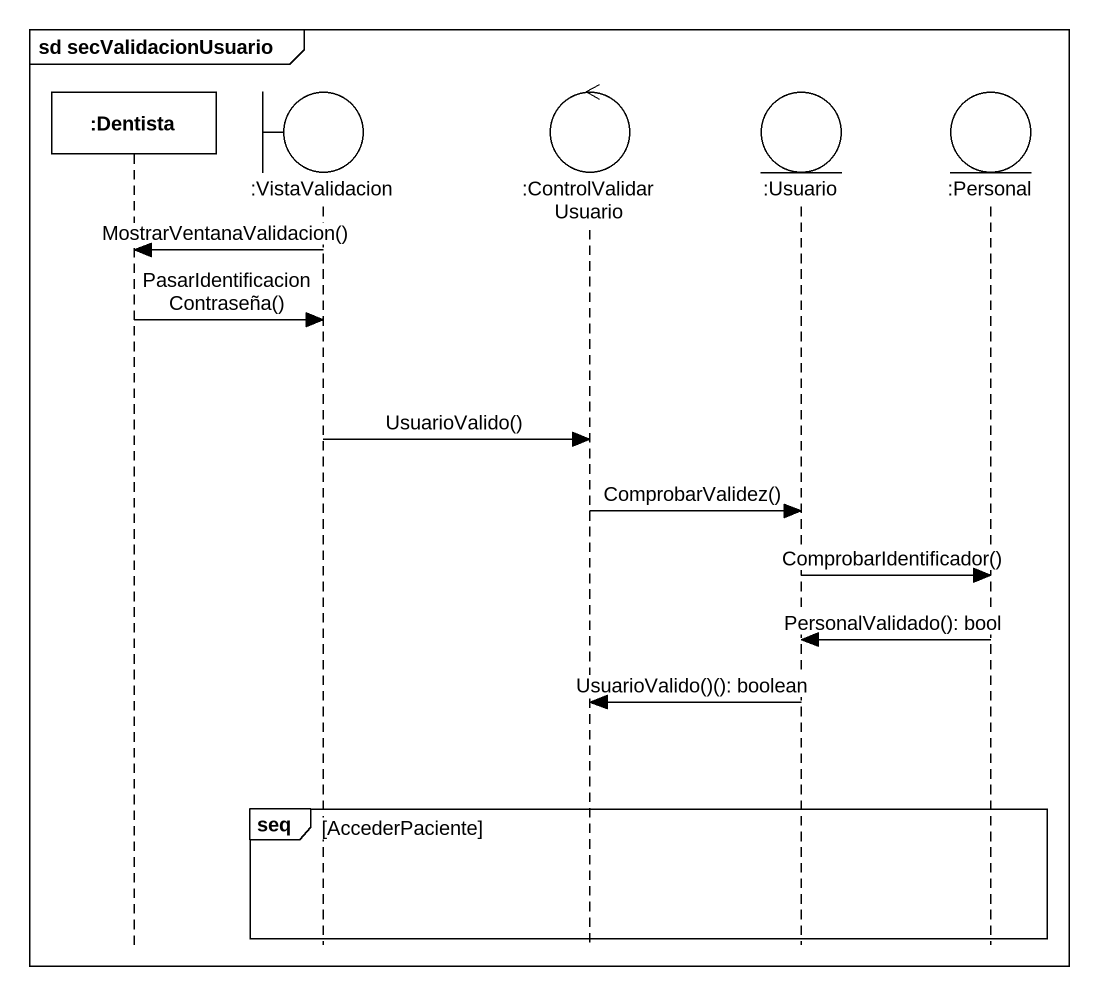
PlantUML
@startuml
mainframe sd secValidacionUsuario
hide footbox
participant ":Dentista" as Dentista
boundary ":VistaValidacion" as VistaValidacion
control ":ControlValidarUsuario" as ControlValidarUsuario
entity ":Usuario" as Usuario
entity ":Personal" as Personal

VistaValidacion -> Dentista : MostrarVentanaValidacion()
Dentista -> VistaValidacion : PasarIdentificacionContraseña()
VistaValidacion -> ControlValidarUsuario : UsuarioValido()
ControlValidarUsuario -> Usuario : ComprobarValidez()
Usuario -> Personal : ComprobarIdentificador()
Personal -> Usuario : PersonalValidado(): bool
Usuario -> ControlValidarUsuario : UsuarioValido()(): boolean
group seq [AccederPaciente]
end
@enduml
